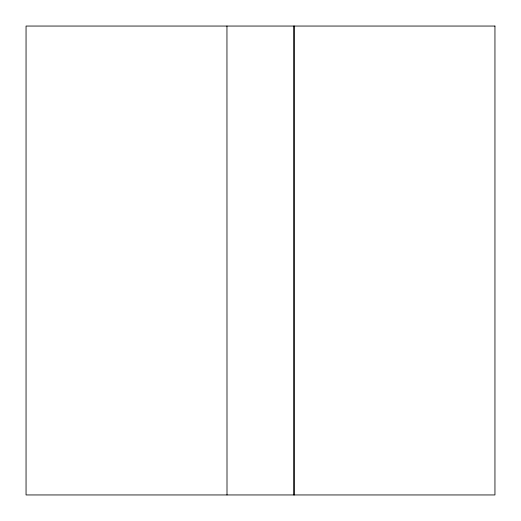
<?xml version="1.0" encoding="UTF-8"?>
<svg xmlns="http://www.w3.org/2000/svg" width="521" height="521" viewBox="0 0 521 521"><rect width="100%" height="100%" fill="white"/><g stroke="black" fill="none" stroke-linecap="round" stroke-linejoin="round"><path stroke-width="0.78" d="M294.046 26.05L294.046 494.95M293.994 26.05L293.994 494.95M226.954 26.05L227.006 494.95M494.95 26.05L26.05 26.05L26.05 494.95L494.95 494.95L494.95 26.05"/></g></svg>
